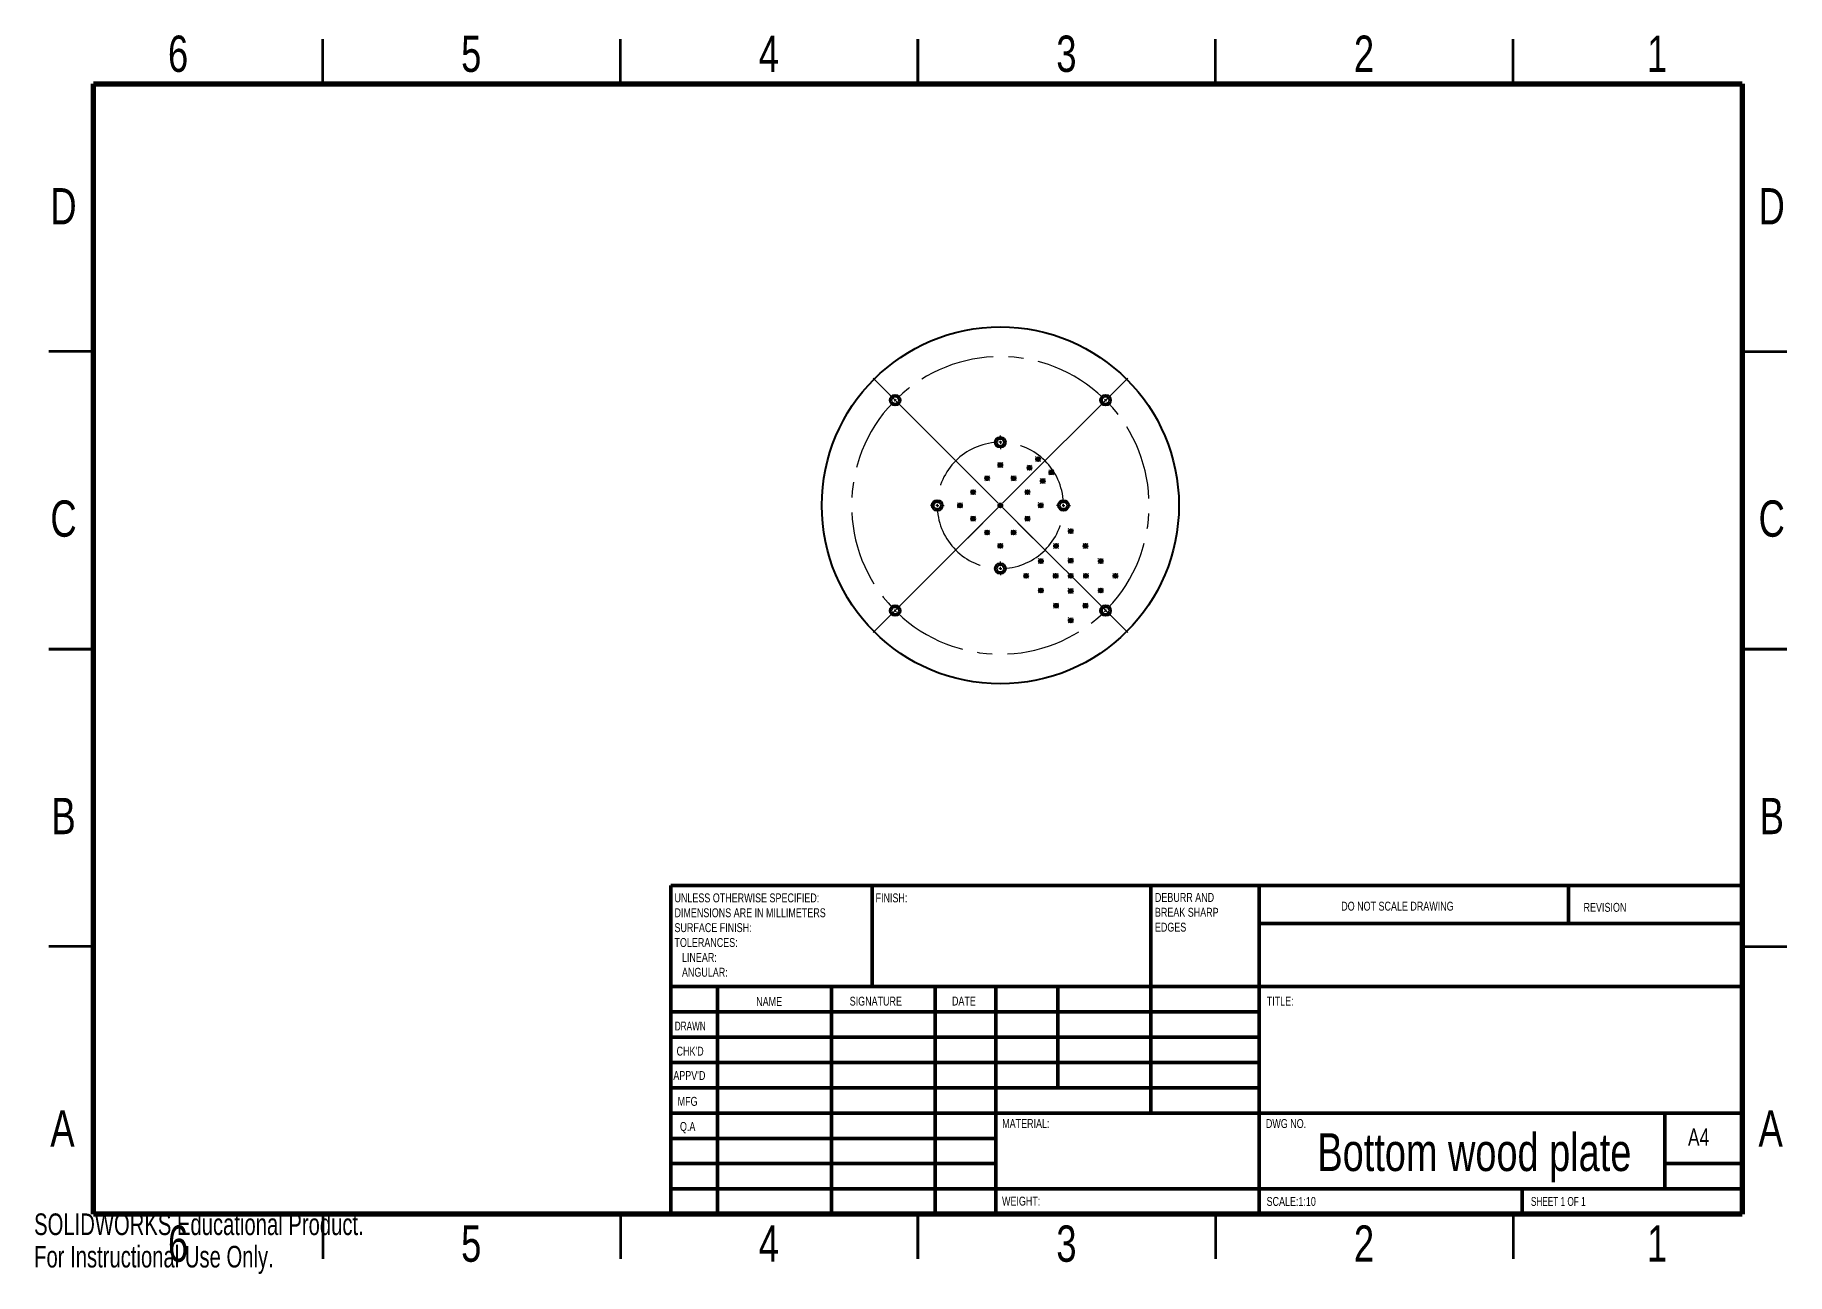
# Model space of a CAD drawing. Header units: millimetres. Extents: x 0 to 294, y 0 to 208.
import ezdxf

# ---------------------------------------------------------------- set-up
doc = ezdxf.new("R2010")
doc.units = ezdxf.units.MM
doc.linetypes.add('CENTERX2', pattern=[20.32, 12.7, -2.54, 2.54, -2.54])
doc.styles.add('SLDTEXTSTYLE0', font='TXT', dxfattribs={"width": 0.75})
doc.styles.add('SLDTEXTSTYLE1', font='TXT', dxfattribs={"width": 0.686449})
doc.styles.add('SLDTEXTSTYLE2', font='TXT', dxfattribs={"width": 0.6875})
doc.styles.add('SLDTEXTSTYLE3', font='TXT', dxfattribs={"width": 0.7})

# ---------------------------------------------------------------- blocks, each defined once
blk = doc.blocks.new('SW_CENTERMARKSYMBOL_0')
at = {"color": 0, "linetype": 'Continuous', "lineweight": 18}
for p, q in [((-18.03, 7.42), (-18.49, 7.88)), ((-17.68, 7.07), (-17.85, 7.25)), ((-17.68, 7.07), (-17.5, 6.89)), ((-17.32, 6.72), (-16.86, 6.26)), ((17.32, 6.72), (16.86, 6.26)), ((17.68, 7.07), (17.5, 6.89)), ((17.68, 7.07), (17.85, 7.25)), ((18.03, 7.42), (18.49, 7.88)), ((0, 0.5), (0, 1.15)), ((0, 0), (0, 0.25)), ((0, 0), (0, -0.25)), ((0, -0.5), (0, -1.15)), ((-0.35, -10.25), (-5.48, -5.13)), ((0.35, -10.25), (5.48, -5.13)), ((-11.11, -10.61), (-11.76, -10.61)), ((-10.61, -10.61), (-10.86, -10.61)), ((-10.61, -10.61), (-10.36, -10.61)), ((-10.11, -10.61), (-9.46, -10.61)), ((-0.35, -10.96), (-5.48, -16.09)), ((0, -10.61), (-0.18, -10.43)), ((0, -10.61), (-0.18, -10.78)), ((0, -10.61), (0.18, -10.43)), ((0, -10.61), (0.18, -10.78)), ((0.35, -10.96), (5.48, -16.09)), ((10.11, -10.61), (9.46, -10.61)), ((10.61, -10.61), (10.36, -10.61)), ((10.61, -10.61), (10.86, -10.61)), ((11.11, -10.61), (11.76, -10.61)), ((0, -20.71), (0, -20.06)), ((0, -21.21), (0, -20.96)), ((0, -21.21), (0, -21.46)), ((0, -21.71), (0, -22.36)), ((-18.03, -28.64), (-18.49, -29.1)), ((-17.68, -28.28), (-17.85, -28.46)), ((-17.68, -28.28), (-17.5, -28.11)), ((-17.32, -27.93), (-16.86, -27.47)), ((17.32, -27.93), (16.86, -27.47)), ((17.68, -28.28), (17.5, -28.11)), ((17.68, -28.28), (17.85, -28.46)), ((18.03, -28.64), (18.49, -29.1))]:
    blk.add_line(p, q, dxfattribs=at)
at = {"color": 0, "linetype": 'CENTERX2', "lineweight": 0}
for radius, start, end in [(25, 46.1459, 133.8541), (25, 136.1459, 223.8541), (25, 316.1459, 43.8541), (10.61, 92.7009, 177.2991), (10.61, 2.7009, 87.2991), (10.61, 182.7009, 267.2991), (10.61, 272.7009, 357.2991), (25, 226.1459, 313.8541)]:
    blk.add_arc((0, -10.61), radius, start, end, dxfattribs=at)
at = {"color": 0, "linetype": 'Continuous', "lineweight": 0}
for radius, start, end in [(25, 135, 135.573), (25, 134.427, 135), (25, 45, 45.573), (25, 44.427, 45), (10.61, 90, 91.3505), (10.61, 88.6495, 90), (10.61, 178.6495, 180), (10.61, 180, 181.3505), (10.61, 0, 1.3505), (10.61, 358.6495, 0), (10.61, 268.6495, 270), (10.61, 270, 271.3505), (25, 224.427, 225), (25, 225, 225.573), (25, 314.427, 315), (25, 315, 315.573)]:
    blk.add_arc((0, -10.61), radius, start, end, dxfattribs=at)
blk = doc.blocks.new('SW_CENTERMARKSYMBOL_1')
at = {"color": 0, "linetype": 'Continuous', "lineweight": 18}
for p, q in [((-0.35, 0.35), (-21.39, 21.39)), ((0.35, 0.35), (21.39, 21.39)), ((0, 0), (-0.18, 0.18)), ((0, 0), (-0.18, -0.18)), ((0, 0), (0.18, 0.18)), ((0, 0), (0.18, -0.18)), ((-0.35, -0.35), (-21.39, -21.39)), ((0.35, -0.35), (21.39, -21.39))]:
    blk.add_line(p, q, dxfattribs=at)
blk = doc.blocks.new('SW_CENTERMARKSYMBOL_2')
at = {"color": 0, "linetype": 'Continuous', "lineweight": 18}
for p, q in [((-0.35, 0.35), (-0.41, 0.41)), ((0, 0), (-0.18, 0.18)), ((0, 0), (-0.18, -0.18)), ((0, 0), (0.18, 0.18)), ((0, 0), (0.18, -0.18)), ((0.35, 0.35), (0.41, 0.41)), ((-0.35, -0.35), (-0.41, -0.41)), ((0.35, -0.35), (0.41, -0.41))]:
    blk.add_line(p, q, dxfattribs=at)
blk = doc.blocks.new('SW_CENTERMARKSYMBOL_3')
at = {"color": 0, "linetype": 'Continuous', "lineweight": 18}
for p, q in [((-0.35, 0.35), (-0.41, 0.41)), ((0, 0), (-0.18, 0.18)), ((0, 0), (-0.18, -0.18)), ((0, 0), (0.18, 0.18)), ((0, 0), (0.18, -0.18)), ((0.35, 0.35), (0.41, 0.41)), ((-0.35, -0.35), (-0.41, -0.41)), ((0.35, -0.35), (0.41, -0.41))]:
    blk.add_line(p, q, dxfattribs=at)
blk = doc.blocks.new('SW_CENTERMARKSYMBOL_4')
at = {"color": 0, "linetype": 'Continuous', "lineweight": 18}
for p, q in [((-0.35, 0.35), (-0.41, 0.41)), ((0, 0), (-0.18, 0.18)), ((0, 0), (-0.18, -0.18)), ((0, 0), (0.18, 0.18)), ((0, 0), (0.18, -0.18)), ((0.35, 0.35), (0.41, 0.41)), ((-0.35, -0.35), (-0.41, -0.41)), ((0.35, -0.35), (0.41, -0.41))]:
    blk.add_line(p, q, dxfattribs=at)
blk = doc.blocks.new('SW_CENTERMARKSYMBOL_5')
at = {"color": 0, "linetype": 'Continuous', "lineweight": 18}
for p, q in [((-0.35, 0.35), (-0.41, 0.41)), ((0, 0), (-0.18, 0.18)), ((0, 0), (-0.18, -0.18)), ((0, 0), (0.18, 0.18)), ((0, 0), (0.18, -0.18)), ((0.35, 0.35), (0.41, 0.41)), ((-0.35, -0.35), (-0.41, -0.41)), ((0.35, -0.35), (0.41, -0.41))]:
    blk.add_line(p, q, dxfattribs=at)
blk = doc.blocks.new('SW_CENTERMARKSYMBOL_6')
at = {"color": 0, "linetype": 'Continuous', "lineweight": 18}
for p, q in [((-0.35, 0.35), (-0.41, 0.41)), ((0, 0), (-0.18, 0.18)), ((0, 0), (-0.18, -0.18)), ((0, 0), (0.18, 0.18)), ((0, 0), (0.18, -0.18)), ((0.35, 0.35), (0.41, 0.41)), ((-0.35, -0.35), (-0.41, -0.41)), ((0.35, -0.35), (0.41, -0.41))]:
    blk.add_line(p, q, dxfattribs=at)
blk = doc.blocks.new('SW_CENTERMARKSYMBOL_7')
at = {"color": 0, "linetype": 'Continuous', "lineweight": 18}
for p, q in [((-0.35, 0.35), (-0.41, 0.41)), ((0, 0), (-0.18, 0.18)), ((0, 0), (-0.18, -0.18)), ((0, 0), (0.18, 0.18)), ((0, 0), (0.18, -0.18)), ((0.35, 0.35), (0.41, 0.41)), ((-0.35, -0.35), (-0.41, -0.41)), ((0.35, -0.35), (0.41, -0.41))]:
    blk.add_line(p, q, dxfattribs=at)
blk = doc.blocks.new('SW_CENTERMARKSYMBOL_8')
at = {"color": 0, "linetype": 'Continuous', "lineweight": 18}
for p, q in [((-0.35, 0.35), (-0.41, 0.41)), ((0, 0), (-0.18, 0.18)), ((0, 0), (-0.18, -0.18)), ((0, 0), (0.18, 0.18)), ((0, 0), (0.18, -0.18)), ((0.35, 0.35), (0.41, 0.41)), ((-0.35, -0.35), (-0.41, -0.41)), ((0.35, -0.35), (0.41, -0.41))]:
    blk.add_line(p, q, dxfattribs=at)
blk = doc.blocks.new('SW_CENTERMARKSYMBOL_9')
at = {"color": 0, "linetype": 'Continuous', "lineweight": 18}
for p, q in [((-0.35, 0.35), (-0.41, 0.41)), ((0, 0), (-0.18, 0.18)), ((0, 0), (-0.18, -0.18)), ((0, 0), (0.18, 0.18)), ((0, 0), (0.18, -0.18)), ((0.35, 0.35), (0.41, 0.41)), ((-0.35, -0.35), (-0.41, -0.41)), ((0.35, -0.35), (0.41, -0.41))]:
    blk.add_line(p, q, dxfattribs=at)
blk = doc.blocks.new('SW_CENTERMARKSYMBOL_10')
at = {"color": 0, "linetype": 'Continuous', "lineweight": 18}
for p, q in [((-0.35, 0.35), (-0.41, 0.41)), ((0, 0), (-0.18, 0.18)), ((0, 0), (-0.18, -0.18)), ((0, 0), (0.18, 0.18)), ((0, 0), (0.18, -0.18)), ((0.35, 0.35), (0.41, 0.41)), ((-0.35, -0.35), (-0.41, -0.41)), ((0.35, -0.35), (0.41, -0.41))]:
    blk.add_line(p, q, dxfattribs=at)
blk = doc.blocks.new('SW_CENTERMARKSYMBOL_11')
at = {"color": 0, "linetype": 'Continuous', "lineweight": 18}
for p, q in [((-0.35, 0.35), (-0.41, 0.41)), ((0, 0), (-0.18, 0.18)), ((0, 0), (-0.18, -0.18)), ((0, 0), (0.18, 0.18)), ((0, 0), (0.18, -0.18)), ((0.35, 0.35), (0.41, 0.41)), ((-0.35, -0.35), (-0.41, -0.41)), ((0.35, -0.35), (0.41, -0.41))]:
    blk.add_line(p, q, dxfattribs=at)
blk = doc.blocks.new('SW_CENTERMARKSYMBOL_12')
at = {"color": 0, "linetype": 'Continuous', "lineweight": 18}
for p, q in [((-0.35, 0.35), (-0.41, 0.41)), ((0, 0), (-0.18, 0.18)), ((0, 0), (-0.18, -0.18)), ((0, 0), (0.18, 0.18)), ((0, 0), (0.18, -0.18)), ((0.35, 0.35), (0.41, 0.41)), ((-0.35, -0.35), (-0.41, -0.41)), ((0.35, -0.35), (0.41, -0.41))]:
    blk.add_line(p, q, dxfattribs=at)
blk = doc.blocks.new('SW_CENTERMARKSYMBOL_13')
at = {"color": 0, "linetype": 'Continuous', "lineweight": 18}
for p, q in [((-0.35, 0.35), (-0.41, 0.41)), ((0, 0), (-0.18, 0.18)), ((0, 0), (-0.18, -0.18)), ((0, 0), (0.18, 0.18)), ((0, 0), (0.18, -0.18)), ((0.35, 0.35), (0.41, 0.41)), ((-0.35, -0.35), (-0.41, -0.41)), ((0.35, -0.35), (0.41, -0.41))]:
    blk.add_line(p, q, dxfattribs=at)
blk = doc.blocks.new('SW_CENTERMARKSYMBOL_14')
at = {"color": 0, "linetype": 'Continuous', "lineweight": 18}
for p, q in [((-0.35, 0.35), (-0.41, 0.41)), ((0, 0), (-0.18, 0.18)), ((0, 0), (-0.18, -0.18)), ((0, 0), (0.18, 0.18)), ((0, 0), (0.18, -0.18)), ((0.35, 0.35), (0.41, 0.41)), ((-0.35, -0.35), (-0.41, -0.41)), ((0.35, -0.35), (0.41, -0.41))]:
    blk.add_line(p, q, dxfattribs=at)
blk = doc.blocks.new('SW_CENTERMARKSYMBOL_15')
at = {"color": 0, "linetype": 'Continuous', "lineweight": 18}
for p, q in [((-0.35, 0.35), (-0.41, 0.41)), ((0, 0), (-0.18, 0.18)), ((0, 0), (-0.18, -0.18)), ((0, 0), (0.18, 0.18)), ((0, 0), (0.18, -0.18)), ((0.35, 0.35), (0.41, 0.41)), ((-0.35, -0.35), (-0.41, -0.41)), ((0.35, -0.35), (0.41, -0.41))]:
    blk.add_line(p, q, dxfattribs=at)
blk = doc.blocks.new('SW_CENTERMARKSYMBOL_16')
at = {"color": 0, "linetype": 'Continuous', "lineweight": 18}
for p, q in [((-0.35, 0.35), (-0.41, 0.41)), ((0, 0), (-0.18, 0.18)), ((0, 0), (-0.18, -0.18)), ((0, 0), (0.18, 0.18)), ((0, 0), (0.18, -0.18)), ((0.35, 0.35), (0.41, 0.41)), ((-0.35, -0.35), (-0.41, -0.41)), ((0.35, -0.35), (0.41, -0.41))]:
    blk.add_line(p, q, dxfattribs=at)
blk = doc.blocks.new('SW_CENTERMARKSYMBOL_17')
at = {"color": 0, "linetype": 'Continuous', "lineweight": 18}
for p, q in [((-0.35, 0.35), (-0.41, 0.41)), ((0, 0), (-0.18, 0.18)), ((0, 0), (-0.18, -0.18)), ((0, 0), (0.18, 0.18)), ((0, 0), (0.18, -0.18)), ((0.35, 0.35), (0.41, 0.41)), ((-0.35, -0.35), (-0.41, -0.41)), ((0.35, -0.35), (0.41, -0.41))]:
    blk.add_line(p, q, dxfattribs=at)
blk = doc.blocks.new('SW_CENTERMARKSYMBOL_18')
at = {"color": 0, "linetype": 'Continuous', "lineweight": 18}
for p, q in [((-0.35, 0.35), (-0.41, 0.41)), ((0, 0), (-0.18, 0.18)), ((0, 0), (-0.18, -0.18)), ((0, 0), (0.18, 0.18)), ((0, 0), (0.18, -0.18)), ((0.35, 0.35), (0.41, 0.41)), ((-0.35, -0.35), (-0.41, -0.41)), ((0.35, -0.35), (0.41, -0.41))]:
    blk.add_line(p, q, dxfattribs=at)
blk = doc.blocks.new('SW_CENTERMARKSYMBOL_19')
at = {"color": 0, "linetype": 'Continuous', "lineweight": 18}
for p, q in [((-0.35, 0.35), (-0.41, 0.41)), ((0, 0), (-0.18, 0.18)), ((0, 0), (-0.18, -0.18)), ((0, 0), (0.18, 0.18)), ((0, 0), (0.18, -0.18)), ((0.35, 0.35), (0.41, 0.41)), ((-0.35, -0.35), (-0.41, -0.41)), ((0.35, -0.35), (0.41, -0.41))]:
    blk.add_line(p, q, dxfattribs=at)
blk = doc.blocks.new('SW_CENTERMARKSYMBOL_20')
at = {"color": 0, "linetype": 'Continuous', "lineweight": 18}
for p, q in [((-0.35, 0.35), (-0.41, 0.41)), ((0, 0), (-0.18, 0.18)), ((0, 0), (-0.18, -0.18)), ((0, 0), (0.18, 0.18)), ((0, 0), (0.18, -0.18)), ((0.35, 0.35), (0.41, 0.41)), ((-0.35, -0.35), (-0.41, -0.41)), ((0.35, -0.35), (0.41, -0.41))]:
    blk.add_line(p, q, dxfattribs=at)
blk = doc.blocks.new('SW_CENTERMARKSYMBOL_21')
at = {"color": 0, "linetype": 'Continuous', "lineweight": 18}
for p, q in [((-0.35, 0.35), (-0.41, 0.41)), ((0, 0), (-0.18, 0.18)), ((0, 0), (-0.18, -0.18)), ((0, 0), (0.18, 0.18)), ((0, 0), (0.18, -0.18)), ((0.35, 0.35), (0.41, 0.41)), ((-0.35, -0.35), (-0.41, -0.41)), ((0.35, -0.35), (0.41, -0.41))]:
    blk.add_line(p, q, dxfattribs=at)
blk = doc.blocks.new('SW_CENTERMARKSYMBOL_22')
at = {"color": 0, "linetype": 'Continuous', "lineweight": 18}
for p, q in [((-0.35, 0.35), (-0.41, 0.41)), ((0, 0), (-0.18, 0.18)), ((0, 0), (-0.18, -0.18)), ((0, 0), (0.18, 0.18)), ((0, 0), (0.18, -0.18)), ((0.35, 0.35), (0.41, 0.41)), ((-0.35, -0.35), (-0.41, -0.41)), ((0.35, -0.35), (0.41, -0.41))]:
    blk.add_line(p, q, dxfattribs=at)
blk = doc.blocks.new('SW_CENTERMARKSYMBOL_23')
at = {"color": 0, "linetype": 'Continuous', "lineweight": 18}
for p, q in [((-0.35, 0.35), (-0.41, 0.41)), ((0, 0), (-0.18, 0.18)), ((0, 0), (-0.18, -0.18)), ((0, 0), (0.18, 0.18)), ((0, 0), (0.18, -0.18)), ((0.35, 0.35), (0.41, 0.41)), ((-0.35, -0.35), (-0.41, -0.41)), ((0.35, -0.35), (0.41, -0.41))]:
    blk.add_line(p, q, dxfattribs=at)
blk = doc.blocks.new('SW_CENTERMARKSYMBOL_24')
at = {"color": 0, "linetype": 'Continuous', "lineweight": 18}
for p, q in [((-0.35, 0.35), (-0.41, 0.41)), ((0, 0), (-0.18, 0.18)), ((0, 0), (-0.18, -0.18)), ((0, 0), (0.18, 0.18)), ((0, 0), (0.18, -0.18)), ((0.35, 0.35), (0.41, 0.41)), ((-0.35, -0.35), (-0.41, -0.41)), ((0.35, -0.35), (0.41, -0.41))]:
    blk.add_line(p, q, dxfattribs=at)
blk = doc.blocks.new('SW_CENTERMARKSYMBOL_25')
at = {"color": 0, "linetype": 'Continuous', "lineweight": 18}
for p, q in [((-0.35, 0.35), (-0.41, 0.41)), ((0, 0), (-0.18, 0.18)), ((0, 0), (-0.18, -0.18)), ((0, 0), (0.18, 0.18)), ((0, 0), (0.18, -0.18)), ((0.35, 0.35), (0.41, 0.41)), ((-0.35, -0.35), (-0.41, -0.41)), ((0.35, -0.35), (0.41, -0.41))]:
    blk.add_line(p, q, dxfattribs=at)
blk = doc.blocks.new('SW_CENTERMARKSYMBOL_26')
at = {"color": 0, "linetype": 'Continuous', "lineweight": 18}
for p, q in [((-0.35, 0.35), (-0.41, 0.41)), ((0, 0), (-0.18, 0.18)), ((0, 0), (-0.18, -0.18)), ((0, 0), (0.18, 0.18)), ((0, 0), (0.18, -0.18)), ((0.35, 0.35), (0.41, 0.41)), ((-0.35, -0.35), (-0.41, -0.41)), ((0.35, -0.35), (0.41, -0.41))]:
    blk.add_line(p, q, dxfattribs=at)
blk = doc.blocks.new('SW_CENTERMARKSYMBOL_27')
at = {"color": 0, "linetype": 'Continuous', "lineweight": 18}
for p, q in [((-0.35, 0.35), (-0.41, 0.41)), ((0, 0), (-0.18, 0.18)), ((0, 0), (-0.18, -0.18)), ((0, 0), (0.18, 0.18)), ((0, 0), (0.18, -0.18)), ((0.35, 0.35), (0.41, 0.41)), ((-0.35, -0.35), (-0.41, -0.41)), ((0.35, -0.35), (0.41, -0.41))]:
    blk.add_line(p, q, dxfattribs=at)
blk = doc.blocks.new('SW_CENTERMARKSYMBOL_28')
at = {"color": 0, "linetype": 'Continuous', "lineweight": 18}
for p, q in [((-0.35, 0.35), (-0.41, 0.41)), ((0, 0), (-0.18, 0.18)), ((0, 0), (-0.18, -0.18)), ((0, 0), (0.18, 0.18)), ((0, 0), (0.18, -0.18)), ((0.35, 0.35), (0.41, 0.41)), ((-0.35, -0.35), (-0.41, -0.41)), ((0.35, -0.35), (0.41, -0.41))]:
    blk.add_line(p, q, dxfattribs=at)
blk = doc.blocks.new('SW_CENTERMARKSYMBOL_29')
at = {"color": 0, "linetype": 'Continuous', "lineweight": 18}
for p, q in [((-0.35, 0.35), (-0.41, 0.41)), ((0, 0), (-0.18, 0.18)), ((0, 0), (-0.18, -0.18)), ((0, 0), (0.18, 0.18)), ((0, 0), (0.18, -0.18)), ((0.35, 0.35), (0.41, 0.41)), ((-0.35, -0.35), (-0.41, -0.41)), ((0.35, -0.35), (0.41, -0.41))]:
    blk.add_line(p, q, dxfattribs=at)
blk = doc.blocks.new('SW_CENTERMARKSYMBOL_30')
at = {"color": 0, "linetype": 'Continuous', "lineweight": 18}
for p, q in [((-0.35, 0.35), (-0.41, 0.41)), ((0, 0), (-0.18, 0.18)), ((0, 0), (-0.18, -0.18)), ((0, 0), (0.18, 0.18)), ((0, 0), (0.18, -0.18)), ((0.35, 0.35), (0.41, 0.41)), ((-0.35, -0.35), (-0.41, -0.41)), ((0.35, -0.35), (0.41, -0.41))]:
    blk.add_line(p, q, dxfattribs=at)
blk = doc.blocks.new('SW_CENTERMARKSYMBOL_31')
at = {"color": 0, "linetype": 'Continuous', "lineweight": 18}
for p, q in [((-0.35, 0.35), (-0.41, 0.41)), ((0, 0), (-0.18, 0.18)), ((0, 0), (-0.18, -0.18)), ((0, 0), (0.18, 0.18)), ((0, 0), (0.18, -0.18)), ((0.35, 0.35), (0.41, 0.41)), ((-0.35, -0.35), (-0.41, -0.41)), ((0.35, -0.35), (0.41, -0.41))]:
    blk.add_line(p, q, dxfattribs=at)
blk = doc.blocks.new('SW_CENTERMARKSYMBOL_32')
at = {"color": 0, "linetype": 'Continuous', "lineweight": 18}
for p, q in [((-0.35, 0.35), (-0.41, 0.41)), ((0, 0), (-0.18, 0.18)), ((0, 0), (-0.18, -0.18)), ((0, 0), (0.18, 0.18)), ((0, 0), (0.18, -0.18)), ((0.35, 0.35), (0.41, 0.41)), ((-0.35, -0.35), (-0.41, -0.41)), ((0.35, -0.35), (0.41, -0.41))]:
    blk.add_line(p, q, dxfattribs=at)
blk = doc.blocks.new('SW_CENTERMARKSYMBOL_33')
at = {"color": 0, "linetype": 'Continuous', "lineweight": 18}
for p, q in [((-0.35, 0.35), (-0.41, 0.41)), ((0, 0), (-0.18, 0.18)), ((0, 0), (-0.18, -0.18)), ((0, 0), (0.18, 0.18)), ((0, 0), (0.18, -0.18)), ((0.35, 0.35), (0.41, 0.41)), ((-0.35, -0.35), (-0.41, -0.41)), ((0.35, -0.35), (0.41, -0.41))]:
    blk.add_line(p, q, dxfattribs=at)
blk = doc.blocks.new('SW_CENTERMARKSYMBOL_34')
at = {"color": 0, "linetype": 'Continuous', "lineweight": 18}
for p, q in [((-0.35, 0.35), (-0.41, 0.41)), ((0, 0), (-0.18, 0.18)), ((0, 0), (-0.18, -0.18)), ((0, 0), (0.18, 0.18)), ((0, 0), (0.18, -0.18)), ((0.35, 0.35), (0.41, 0.41)), ((-0.35, -0.35), (-0.41, -0.41)), ((0.35, -0.35), (0.41, -0.41))]:
    blk.add_line(p, q, dxfattribs=at)

msp = doc.modelspace()

# ---------------------------------------------------------------- linework, layer by layer
at = {"color": 7, "linetype": 'Continuous', "lineweight": 35}
for p, q in [((48.5, 200), (48.5, 207.5)), ((98.5, 200), (98.5, 207.5)), ((148.5, 207.5), (148.5, 200)), ((148.5, 200), (148.5, 207.5)), ((198.5, 200), (198.5, 207.5)), ((248.5, 200), (248.5, 207.5)), ((10, 155), (2.5, 155)), ((287, 155), (294.5, 155)), ((2.5, 105), (10, 105)), ((10, 105), (2.5, 105)), ((294.5, 105), (287, 105)), ((287, 105), (294.5, 105)), ((10, 55), (2.5, 55)), ((287, 55), (294.5, 55)), ((48.5, 10), (48.5, 2.5)), ((98.5, 10), (98.5, 2.5)), ((148.5, 2.5), (148.5, 10)), ((148.5, 10), (148.5, 2.5)), ((198.5, 10), (198.5, 2.5)), ((248.5, 10), (248.5, 2.5))]:
    msp.add_line(p, q, dxfattribs=at)
at = {"color": 7, "linetype": 'Continuous', "lineweight": 70}
for p, q in [((10, 10), (10, 200)), ((10, 200), (287, 200)), ((287, 200), (287, 10)), ((287, 10), (10, 10))]:
    msp.add_line(p, q, dxfattribs=at)
at = {"color": 7, "linetype": 'Continuous', "lineweight": 50}
for p, q in [((107, 65.25), (287, 65.25)), ((107, 65.25), (107, 10)), ((140.8, 48.25), (140.8, 65.25)), ((187.6, 65.25), (187.6, 27)), ((205.8, 65.25), (205.8, 10)), ((257.8, 58.88), (257.8, 65.25)), ((287, 58.88), (205.8, 58.88)), ((287, 48.25), (107, 48.25)), ((114.8, 48.25), (114.8, 10)), ((133.99, 48.25), (133.99, 10)), ((151.4, 48.25), (151.4, 10)), ((161.6, 10), (161.6, 48.25)), ((172, 31.25), (172, 48.25)), ((205.8, 44), (107, 44)), ((205.8, 39.75), (107, 39.75)), ((205.8, 35.5), (107, 35.5)), ((205.8, 31.25), (107, 31.25)), ((161.6, 27), (107, 27)), ((161.6, 27), (287, 27)), ((274, 14.25), (274, 27)), ((161.6, 22.75), (107, 22.75)), ((161.6, 18.5), (107, 18.5)), ((287, 18.5), (274, 18.5)), ((107, 14.25), (287, 14.25)), ((250, 10), (250, 14.25))]:
    msp.add_line(p, q, dxfattribs=at)
at = {"color": 7, "linetype": 'Continuous', "lineweight": 25}
for centre, radius in [((162.34, 129.14), 30), ((144.67, 146.82), 0.9), ((144.67, 146.82), 0.6), ((180.02, 146.82), 0.9), ((180.02, 146.82), 0.6), ((162.34, 139.75), 0.9), ((162.34, 139.75), 0.6), ((162.34, 135.93), 0.325), ((162.34, 135.93), 0.17), ((167.24, 135.47), 0.325), ((167.24, 135.47), 0.17), ((168.68, 136.91), 0.325), ((168.68, 136.91), 0.17), ((160.12, 133.7), 0.325), ((160.12, 133.7), 0.17), ((164.57, 133.7), 0.325), ((164.57, 133.7), 0.17), ((169.46, 133.25), 0.325), ((169.46, 133.25), 0.17), ((170.9, 134.69), 0.325), ((170.9, 134.69), 0.17), ((151.74, 129.14), 0.9), ((151.74, 129.14), 0.6), ((157.78, 131.37), 0.325), ((157.78, 131.37), 0.17), ((166.9, 131.37), 0.325), ((166.9, 131.37), 0.17), ((172.95, 129.14), 0.9), ((172.95, 129.14), 0.6), ((155.56, 129.14), 0.325), ((155.56, 129.14), 0.17), ((157.78, 126.91), 0.325), ((157.78, 126.91), 0.17), ((162.34, 129.14), 0.325), ((162.34, 129.14), 0.17), ((166.9, 126.91), 0.325), ((166.9, 126.91), 0.17), ((169.13, 129.14), 0.325), ((169.13, 129.14), 0.17), ((160.12, 124.58), 0.325), ((160.12, 124.58), 0.17), ((164.57, 124.58), 0.325), ((164.57, 124.58), 0.17), ((174.17, 124.81), 0.325), ((174.17, 124.81), 0.17), ((162.34, 122.35), 0.325), ((162.34, 122.35), 0.17), ((171.7, 122.33), 0.325), ((171.7, 122.33), 0.17), ((176.65, 122.33), 0.325), ((176.65, 122.33), 0.17), ((162.34, 118.53), 0.9), ((162.34, 118.53), 0.6), ((169.15, 119.78), 0.325), ((169.15, 119.78), 0.17), ((174.17, 119.86), 0.325), ((174.17, 119.86), 0.17), ((179.2, 119.78), 0.325), ((179.2, 119.78), 0.17), ((166.68, 117.31), 0.325), ((166.68, 117.31), 0.17), ((169.15, 114.84), 0.325), ((169.15, 114.84), 0.17), ((171.63, 117.31), 0.325), ((171.63, 117.31), 0.17), ((174.17, 117.31), 0.325), ((174.17, 114.76), 0.325), ((174.17, 117.31), 0.17), ((174.17, 114.76), 0.17), ((176.72, 117.31), 0.325), ((176.72, 117.31), 0.17), ((179.2, 114.84), 0.325), ((179.2, 114.84), 0.17), ((181.67, 117.31), 0.325), ((181.67, 117.31), 0.17), ((144.67, 111.46), 0.9), ((144.67, 111.46), 0.6), ((171.7, 112.29), 0.325), ((171.7, 112.29), 0.17), ((176.65, 112.29), 0.325), ((176.65, 112.29), 0.17), ((180.02, 111.46), 0.9), ((180.02, 111.46), 0.6), ((174.17, 109.81), 0.325), ((174.17, 109.81), 0.17)]:
    msp.add_circle(centre, radius, dxfattribs=at)

# ---------------------------------------------------------------- block references
at = {"color": 7, "linetype": 'Continuous', "lineweight": 0}
for name, p in [('SW_CENTERMARKSYMBOL_0', (162.34, 139.75)), ('SW_CENTERMARKSYMBOL_1', (162.34, 129.14)), ('SW_CENTERMARKSYMBOL_17', (162.34, 135.93)), ('SW_CENTERMARKSYMBOL_7', (167.24, 135.47)), ('SW_CENTERMARKSYMBOL_6', (168.68, 136.91)), ('SW_CENTERMARKSYMBOL_15', (160.12, 133.7)), ('SW_CENTERMARKSYMBOL_3', (164.57, 133.7)), ('SW_CENTERMARKSYMBOL_4', (169.46, 133.25)), ('SW_CENTERMARKSYMBOL_5', (170.9, 134.69)), ('SW_CENTERMARKSYMBOL_14', (155.56, 129.14)), ('SW_CENTERMARKSYMBOL_16', (157.78, 131.37)), ('SW_CENTERMARKSYMBOL_2', (166.9, 131.37)), ('SW_CENTERMARKSYMBOL_8', (169.13, 129.14)), ('SW_CENTERMARKSYMBOL_13', (157.78, 126.91)), ('SW_CENTERMARKSYMBOL_9', (166.9, 126.91)), ('SW_CENTERMARKSYMBOL_12', (160.12, 124.58)), ('SW_CENTERMARKSYMBOL_10', (164.57, 124.58)), ('SW_CENTERMARKSYMBOL_24', (174.17, 124.81)), ('SW_CENTERMARKSYMBOL_11', (162.34, 122.35)), ('SW_CENTERMARKSYMBOL_23', (171.7, 122.33)), ('SW_CENTERMARKSYMBOL_25', (176.65, 122.33)), ('SW_CENTERMARKSYMBOL_22', (169.15, 119.78)), ('SW_CENTERMARKSYMBOL_19', (174.17, 119.86)), ('SW_CENTERMARKSYMBOL_26', (179.2, 119.78)), ('SW_CENTERMARKSYMBOL_33', (166.68, 117.31)), ('SW_CENTERMARKSYMBOL_32', (169.15, 114.84)), ('SW_CENTERMARKSYMBOL_21', (171.63, 117.31)), ('SW_CENTERMARKSYMBOL_34', (174.17, 117.31)), ('SW_CENTERMARKSYMBOL_20', (174.17, 114.76)), ('SW_CENTERMARKSYMBOL_18', (176.72, 117.31)), ('SW_CENTERMARKSYMBOL_28', (179.2, 114.84)), ('SW_CENTERMARKSYMBOL_27', (181.67, 117.31)), ('SW_CENTERMARKSYMBOL_31', (171.7, 112.29)), ('SW_CENTERMARKSYMBOL_29', (176.65, 112.29)), ('SW_CENTERMARKSYMBOL_30', (174.17, 109.81))]:
    msp.add_blockref(name, p, dxfattribs=at)

# ---------------------------------------------------------------- texts
for s, insert, char_height, attachment_point, style in [('6', (24.19, 208.11), 6.1, 2, 'SLDTEXTSTYLE0'), ('5', (73.44, 208.11), 6.1, 2, 'SLDTEXTSTYLE0'), ('4', (123.44, 208.11), 6.1, 2, 'SLDTEXTSTYLE0'), ('3', (173.44, 208.11), 6.1, 2, 'SLDTEXTSTYLE0'), ('2', (223.44, 208.11), 6.1, 2, 'SLDTEXTSTYLE0'), ('1', (272.69, 208.11), 6.1, 2, 'SLDTEXTSTYLE0'), ('D', (4.93, 182.48), 6.1, 2, 'SLDTEXTSTYLE0'), ('D', (291.93, 182.48), 6.1, 2, 'SLDTEXTSTYLE0'), ('C', (4.94, 129.98), 6.1, 2, 'SLDTEXTSTYLE0'), ('C', (291.94, 129.98), 6.1, 2, 'SLDTEXTSTYLE0'), ('B', (4.95, 79.98), 6.1, 2, 'SLDTEXTSTYLE0'), ('B', (291.95, 79.98), 6.1, 2, 'SLDTEXTSTYLE0'), ('UNLESS OTHERWISE SPECIFIED:^JDIMENSIONS ARE IN MILLIMETERS^JSURFACE FINISH:^JTOLERANCES:^J   LINEAR:^J   ANGULAR:', (107.59, 63.92), 1.5, 1, 'SLDTEXTSTYLE0'), ('FINISH:', (141.37, 63.92), 1.5, 1, 'SLDTEXTSTYLE0'), ('DEBURR AND ^JBREAK SHARP ^JEDGES', (188.31, 64), 1.5, 1, 'SLDTEXTSTYLE0'), ('DO NOT SCALE DRAWING', (219.61, 62.53), 1.5, 1, 'SLDTEXTSTYLE0'), ('REVISION', (260.33, 62.33), 1.5, 1, 'SLDTEXTSTYLE0'), ('NAME', (121.32, 46.5), 1.5, 1, 'SLDTEXTSTYLE0'), ('SIGNATURE', (137.03, 46.56), 1.5, 1, 'SLDTEXTSTYLE0'), ('DATE', (154.21, 46.58), 1.5, 1, 'SLDTEXTSTYLE0'), ('TITLE:', (207.09, 46.58), 1.5, 1, 'SLDTEXTSTYLE0'), ('DRAWN', (107.64, 42.38), 1.5, 1, 'SLDTEXTSTYLE1'), ("CHK'D", (107.94, 38.16), 1.5, 1, 'SLDTEXTSTYLE0'), ("APPV'D", (107.4, 34.07), 1.5, 1, 'SLDTEXTSTYLE0'), ('MFG', (108.12, 29.72), 1.5, 1, 'SLDTEXTSTYLE0'), ('A', (4.76, 27.48), 6.1, 2, 'SLDTEXTSTYLE0'), ('A', (291.76, 27.48), 6.1, 2, 'SLDTEXTSTYLE0'), ('Q.A', (108.51, 25.5), 1.5, 1, 'SLDTEXTSTYLE0'), ('MATERIAL:', (162.65, 25.99), 1.5, 1, 'SLDTEXTSTYLE0'), ('DWG NO.', (206.95, 25.99), 1.5, 1, 'SLDTEXTSTYLE0'), ('Bottom wood plate', (241.98, 23.61), 6.35, 2, 'SLDTEXTSTYLE0'), ('A4', (277.87, 24.41), 2.91, 1, 'SLDTEXTSTYLE0'), ('WEIGHT:', (162.62, 12.95), 1.499, 1, 'SLDTEXTSTYLE0'), ('SCALE:1:10', (207.07, 12.9), 1.5, 1, 'SLDTEXTSTYLE0'), ('SHEET 1 OF 1', (251.48, 12.9), 1.5, 1, 'SLDTEXTSTYLE2'), ('6', (24.19, 8.11), 6.1, 2, 'SLDTEXTSTYLE0'), ('5', (73.44, 8.11), 6.1, 2, 'SLDTEXTSTYLE0'), ('4', (123.44, 8.11), 6.1, 2, 'SLDTEXTSTYLE0'), ('3', (173.44, 8.11), 6.1, 2, 'SLDTEXTSTYLE0'), ('2', (223.44, 8.11), 6.1, 2, 'SLDTEXTSTYLE0'), ('1', (272.69, 8.11), 6.1, 2, 'SLDTEXTSTYLE0')]:
    msp.add_mtext(s, dxfattribs=dict(at, insert=insert, char_height=char_height, attachment_point=attachment_point, style=style))
at = {"color": 7, "linetype": 'Continuous', "char_height": 3.633, "attachment_point": 1, "style": 'SLDTEXTSTYLE3'}
for s, insert in [('SOLIDWORKS Educational Product.', (0, 10.13)), ('For Instructional Use Only.', (0, 4.68))]:
    msp.add_mtext(s, dxfattribs=dict(at, insert=insert))

doc.saveas('drawing.dxf')
